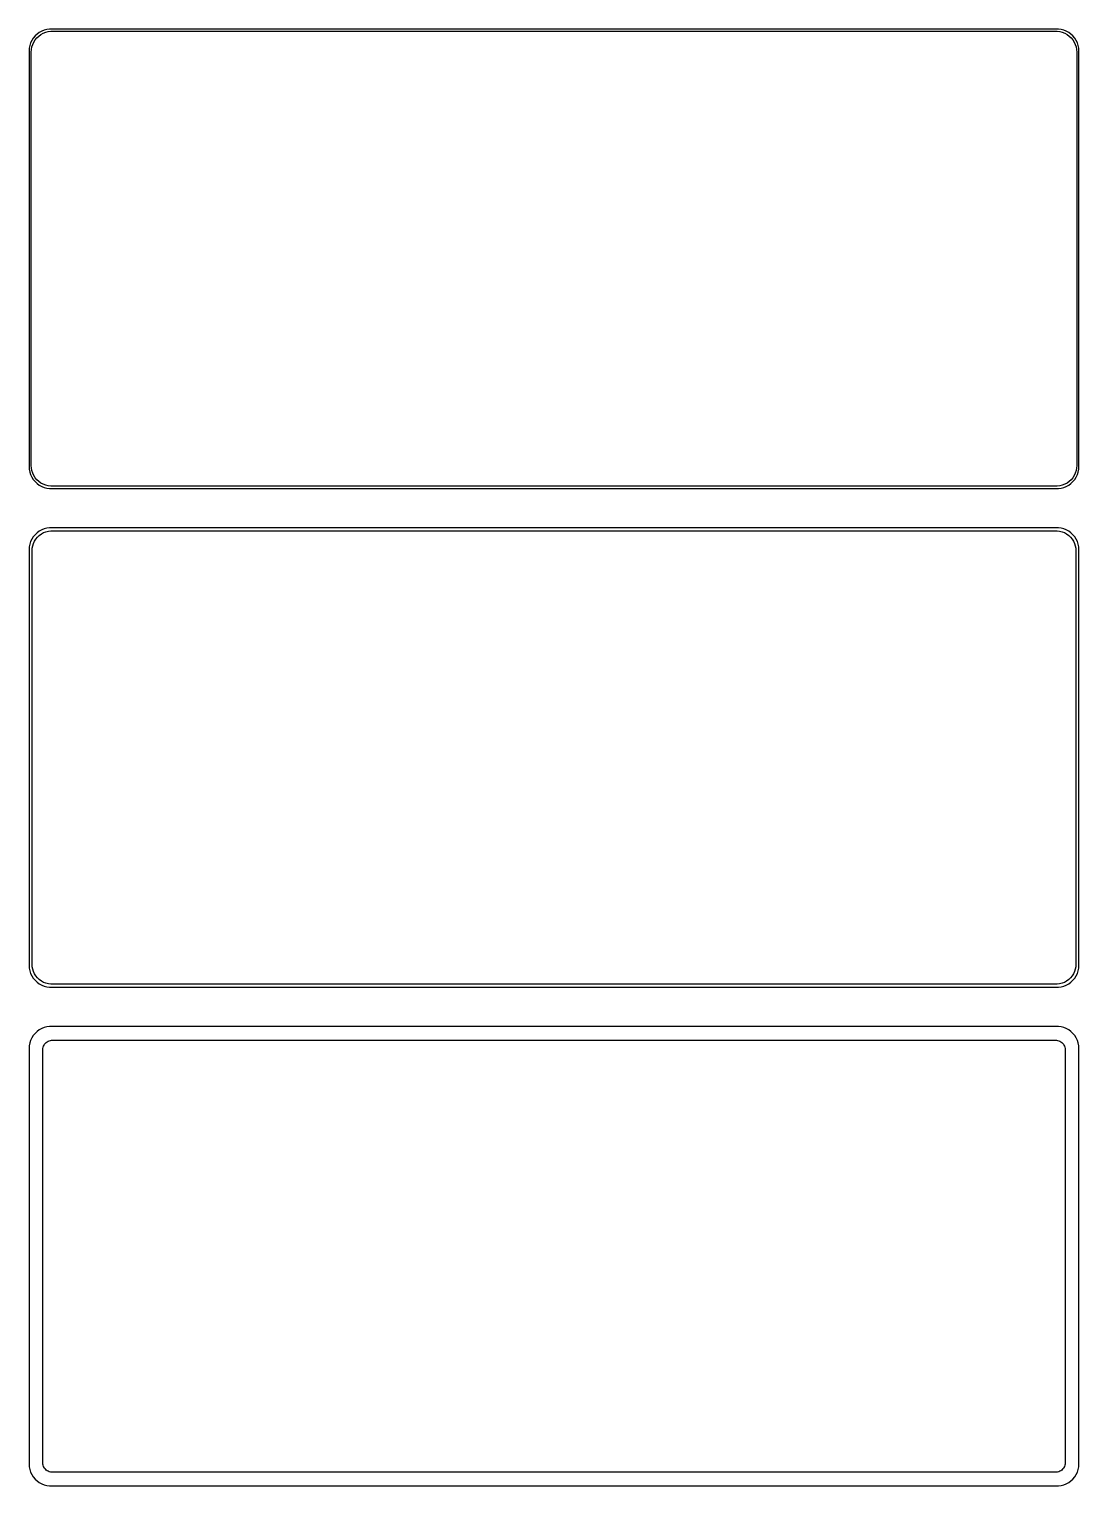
# Model space of a CAD drawing. Header units: metres. Extents: x -120 to 120, y 290 to 622.
import ezdxf

# ---------------------------------------------------------------- set-up
doc = ezdxf.new("R2010")
doc.units = ezdxf.units.M

msp = doc.modelspace()

# ---------------------------------------------------------------- linework, layer by layer
for p, q in [((-119.382, 619.909), (-119.649, 619.341)), ((-119.045, 620.439), (-119.382, 619.909)), ((-119.166, 618.999), (-118.912, 619.538)), ((-118.645, 620.923), (-119.045, 620.439)), ((-118.912, 619.538), (-118.593, 620.042)), ((-118.187, 621.353), (-118.645, 620.923)), ((-118.593, 620.042), (-118.213, 620.502)), ((-118.213, 620.502), (-117.778, 620.91)), ((-117.679, 621.722), (-118.187, 621.353)), ((-117.778, 620.91), (-117.295, 621.261)), ((-117.129, 622.024), (-117.679, 621.722)), ((-117.295, 621.261), (-116.772, 621.548)), ((-116.545, 622.255), (-117.129, 622.024)), ((-116.772, 621.548), (-116.218, 621.768)), ((-115.937, 622.411), (-116.545, 622.255)), ((-116.218, 621.768), (-115.64, 621.916)), ((-115.314, 622.49), (-115.937, 622.411)), ((-115.64, 621.916), (-115.048, 621.991)), ((115.314, 622.49), (-115.314, 622.49)), ((-115.048, 621.991), (115.048, 621.991)), ((115.048, 621.991), (115.64, 621.916)), ((115.937, 622.411), (115.314, 622.49)), ((115.64, 621.916), (116.218, 621.768)), ((116.545, 622.255), (115.937, 622.411)), ((116.218, 621.768), (116.772, 621.548)), ((117.129, 622.024), (116.545, 622.255)), ((116.772, 621.548), (117.295, 621.261)), ((117.679, 621.722), (117.129, 622.024)), ((117.295, 621.261), (117.778, 620.91)), ((118.187, 621.353), (117.679, 621.722)), ((117.778, 620.91), (118.213, 620.502)), ((118.645, 620.923), (118.187, 621.353)), ((118.213, 620.502), (118.593, 620.042)), ((118.593, 620.042), (118.912, 619.538)), ((119.045, 620.439), (118.645, 620.923)), ((118.912, 619.538), (119.166, 618.999)), ((119.382, 619.909), (119.045, 620.439)), ((119.649, 619.341), (119.382, 619.909)), ((-119.961, 618.127), (-120, 617.5)), ((-120, 617.5), (-120, 522.5)), ((-119.843, 618.743), (-119.961, 618.127)), ((-119.649, 619.341), (-119.843, 618.743)), ((-119.5, 617.25), (-119.463, 617.845)), ((-119.5, 522.75), (-119.5, 617.25)), ((-119.463, 617.845), (-119.351, 618.431)), ((-119.351, 618.431), (-119.166, 618.999)), ((119.166, 618.999), (119.351, 618.431)), ((119.351, 618.431), (119.463, 617.845)), ((119.463, 617.845), (119.5, 617.25)), ((119.5, 617.25), (119.5, 522.75)), ((119.843, 618.743), (119.649, 619.341)), ((119.961, 618.127), (119.843, 618.743)), ((120, 617.5), (119.961, 618.127)), ((120, 522.5), (120, 617.5)), ((-120, 522.5), (-119.961, 521.873)), ((-119.961, 521.873), (-119.843, 521.257)), ((-119.843, 521.257), (-119.649, 520.659)), ((-119.649, 520.659), (-119.382, 520.091)), ((-119.463, 522.155), (-119.5, 522.75)), ((-119.351, 521.569), (-119.463, 522.155)), ((-119.382, 520.091), (-119.045, 519.561)), ((-119.166, 521.001), (-119.351, 521.569)), ((-118.912, 520.462), (-119.166, 521.001)), ((-119.045, 519.561), (-118.645, 519.077)), ((-118.593, 519.958), (-118.912, 520.462)), ((-118.213, 519.498), (-118.593, 519.958)), ((-117.778, 519.09), (-118.213, 519.498)), ((118.213, 519.498), (117.778, 519.09)), ((118.593, 519.958), (118.213, 519.498)), ((118.912, 520.462), (118.593, 519.958)), ((118.645, 519.077), (119.045, 519.561)), ((119.166, 521.001), (118.912, 520.462)), ((119.045, 519.561), (119.382, 520.091)), ((119.351, 521.569), (119.166, 521.001)), ((119.463, 522.155), (119.351, 521.569)), ((119.382, 520.091), (119.649, 520.659)), ((119.5, 522.75), (119.463, 522.155)), ((119.649, 520.659), (119.843, 521.257)), ((119.843, 521.257), (119.961, 521.873)), ((119.961, 521.873), (120, 522.5)), ((-118.645, 519.077), (-118.187, 518.647)), ((-118.187, 518.647), (-117.679, 518.278)), ((-117.295, 518.739), (-117.778, 519.09)), ((-117.679, 518.278), (-117.129, 517.976)), ((-116.772, 518.452), (-117.295, 518.739)), ((-117.129, 517.976), (-116.545, 517.745)), ((-116.218, 518.232), (-116.772, 518.452)), ((-116.545, 517.745), (-115.937, 517.589)), ((-115.64, 518.084), (-116.218, 518.232)), ((-115.937, 517.589), (-115.314, 517.51)), ((-115.048, 518.009), (-115.64, 518.084)), ((-115.314, 517.51), (115.314, 517.51)), ((115.048, 518.009), (-115.048, 518.009)), ((115.64, 518.084), (115.048, 518.009)), ((115.314, 517.51), (115.937, 517.589)), ((116.218, 518.232), (115.64, 518.084)), ((115.937, 517.589), (116.545, 517.745)), ((116.772, 518.452), (116.218, 518.232)), ((116.545, 517.745), (117.129, 517.976)), ((117.295, 518.739), (116.772, 518.452)), ((117.129, 517.976), (117.679, 518.278)), ((117.778, 519.09), (117.295, 518.739)), ((117.679, 518.278), (118.187, 518.647)), ((118.187, 518.647), (118.645, 519.077)), ((-119.045, 506.439), (-119.382, 505.909)), ((-118.645, 506.923), (-119.045, 506.439)), ((-118.187, 507.353), (-118.645, 506.923)), ((-118.454, 505.941), (-118.088, 506.384)), ((-117.679, 507.722), (-118.187, 507.353)), ((-118.088, 506.384), (-117.668, 506.778)), ((-117.129, 508.024), (-117.679, 507.722)), ((-117.668, 506.778), (-117.203, 507.116)), ((-117.203, 507.116), (-116.699, 507.393)), ((-116.545, 508.255), (-117.129, 508.024)), ((-116.699, 507.393), (-116.165, 507.604)), ((-115.937, 508.411), (-116.545, 508.255)), ((-116.165, 507.604), (-115.608, 507.747)), ((-115.314, 508.49), (-115.937, 508.411)), ((-115.608, 507.747), (-115.037, 507.819)), ((115.314, 508.49), (-115.314, 508.49)), ((-115.037, 507.819), (115.037, 507.819)), ((115.037, 507.819), (115.608, 507.747)), ((115.937, 508.411), (115.314, 508.49)), ((115.608, 507.747), (116.165, 507.604)), ((116.545, 508.255), (115.937, 508.411)), ((116.165, 507.604), (116.699, 507.393)), ((117.129, 508.024), (116.545, 508.255)), ((116.699, 507.393), (117.203, 507.116)), ((117.679, 507.722), (117.129, 508.024)), ((117.203, 507.116), (117.668, 506.778)), ((117.668, 506.778), (118.088, 506.384)), ((118.187, 507.353), (117.679, 507.722)), ((118.088, 506.384), (118.454, 505.941)), ((118.645, 506.923), (118.187, 507.353)), ((119.045, 506.439), (118.645, 506.923)), ((119.382, 505.909), (119.045, 506.439)), ((-119.961, 504.127), (-120, 503.5)), ((-120, 503.5), (-120, 408.5)), ((-119.843, 504.743), (-119.961, 504.127)), ((-119.649, 505.341), (-119.843, 504.743)), ((-119.382, 505.909), (-119.649, 505.341)), ((-119.328, 503.25), (-119.292, 503.824)), ((-119.328, 408.75), (-119.328, 503.25)), ((-119.292, 503.824), (-119.185, 504.389)), ((-119.185, 504.389), (-119.007, 504.935)), ((-119.007, 504.935), (-118.762, 505.456)), ((-118.762, 505.456), (-118.454, 505.941)), ((118.454, 505.941), (118.762, 505.456)), ((118.762, 505.456), (119.007, 504.935)), ((119.007, 504.935), (119.185, 504.389)), ((119.185, 504.389), (119.292, 503.824)), ((119.292, 503.824), (119.328, 503.25)), ((119.328, 503.25), (119.328, 408.75)), ((119.649, 505.341), (119.382, 505.909)), ((119.843, 504.743), (119.649, 505.341)), ((119.961, 504.127), (119.843, 504.743)), ((120, 503.5), (119.961, 504.127)), ((120, 408.5), (120, 503.5)), ((-120, 408.5), (-119.961, 407.873)), ((-119.961, 407.873), (-119.843, 407.257)), ((-119.843, 407.257), (-119.649, 406.659)), ((-119.649, 406.659), (-119.382, 406.091)), ((-119.292, 408.176), (-119.328, 408.75)), ((-119.185, 407.611), (-119.292, 408.176)), ((-119.007, 407.065), (-119.185, 407.611)), ((-118.762, 406.544), (-119.007, 407.065)), ((-118.454, 406.059), (-118.762, 406.544)), ((118.762, 406.544), (118.454, 406.059)), ((119.007, 407.065), (118.762, 406.544)), ((119.185, 407.611), (119.007, 407.065)), ((119.292, 408.176), (119.185, 407.611)), ((119.328, 408.75), (119.292, 408.176)), ((119.382, 406.091), (119.649, 406.659)), ((119.649, 406.659), (119.843, 407.257)), ((119.843, 407.257), (119.961, 407.873)), ((119.961, 407.873), (120, 408.5)), ((-119.382, 406.091), (-119.045, 405.561)), ((-119.045, 405.561), (-118.645, 405.077)), ((-118.645, 405.077), (-118.187, 404.647)), ((-118.088, 405.616), (-118.454, 406.059)), ((-118.187, 404.647), (-117.679, 404.278)), ((-117.668, 405.222), (-118.088, 405.616)), ((-117.679, 404.278), (-117.129, 403.976)), ((-117.203, 404.884), (-117.668, 405.222)), ((-116.699, 404.607), (-117.203, 404.884)), ((-117.129, 403.976), (-116.545, 403.745)), ((-116.165, 404.396), (-116.699, 404.607)), ((-116.545, 403.745), (-115.937, 403.589)), ((-115.608, 404.253), (-116.165, 404.396)), ((-115.937, 403.589), (-115.314, 403.51)), ((-115.037, 404.181), (-115.608, 404.253)), ((-115.314, 403.51), (115.314, 403.51)), ((115.037, 404.181), (-115.037, 404.181)), ((115.608, 404.253), (115.037, 404.181)), ((115.314, 403.51), (115.937, 403.589)), ((116.165, 404.396), (115.608, 404.253)), ((115.937, 403.589), (116.545, 403.745)), ((116.699, 404.607), (116.165, 404.396)), ((116.545, 403.745), (117.129, 403.976)), ((117.203, 404.884), (116.699, 404.607)), ((117.129, 403.976), (117.679, 404.278)), ((117.668, 405.222), (117.203, 404.884)), ((118.088, 405.616), (117.668, 405.222)), ((117.679, 404.278), (118.187, 404.647)), ((118.454, 406.059), (118.088, 405.616)), ((118.187, 404.647), (118.645, 405.077)), ((118.645, 405.077), (119.045, 405.561)), ((119.045, 405.561), (119.382, 406.091)), ((-118.645, 392.923), (-119.045, 392.439)), ((-118.187, 393.353), (-118.645, 392.923)), ((-117.679, 393.722), (-118.187, 393.353)), ((-117.129, 394.024), (-117.679, 393.722)), ((-116.545, 394.255), (-117.129, 394.024)), ((-115.937, 394.411), (-116.545, 394.255)), ((-115.314, 394.49), (-115.937, 394.411)), ((115.314, 394.49), (-115.314, 394.49)), ((115.937, 394.411), (115.314, 394.49)), ((116.545, 394.255), (115.937, 394.411)), ((117.129, 394.024), (116.545, 394.255)), ((117.679, 393.722), (117.129, 394.024)), ((118.187, 393.353), (117.679, 393.722)), ((118.645, 392.923), (118.187, 393.353)), ((119.045, 392.439), (118.645, 392.923)), ((-119.961, 390.127), (-120, 389.5)), ((-119.843, 390.743), (-119.961, 390.127)), ((-119.649, 391.341), (-119.843, 390.743)), ((-119.382, 391.909), (-119.649, 391.341)), ((-119.045, 392.439), (-119.382, 391.909)), ((-116.843, 389.514), (-116.793, 389.775)), ((-116.793, 389.775), (-116.711, 390.027)), ((-116.711, 390.027), (-116.599, 390.266)), ((-116.599, 390.266), (-116.457, 390.49)), ((-116.457, 390.49), (-116.288, 390.694)), ((-116.288, 390.694), (-116.095, 390.875)), ((-116.095, 390.875), (-115.88, 391.031)), ((-115.88, 391.031), (-115.648, 391.159)), ((-115.648, 391.159), (-115.402, 391.256)), ((-115.402, 391.256), (-115.145, 391.322)), ((-115.145, 391.322), (-114.882, 391.355)), ((-114.882, 391.355), (114.882, 391.355)), ((114.882, 391.355), (115.145, 391.322)), ((115.145, 391.322), (115.402, 391.256)), ((115.402, 391.256), (115.648, 391.159)), ((115.648, 391.159), (115.88, 391.031)), ((115.88, 391.031), (116.095, 390.875)), ((116.095, 390.875), (116.288, 390.694)), ((116.288, 390.694), (116.457, 390.49)), ((116.457, 390.49), (116.599, 390.266)), ((116.599, 390.266), (116.711, 390.027)), ((116.711, 390.027), (116.793, 389.775)), ((116.793, 389.775), (116.843, 389.514)), ((119.382, 391.909), (119.045, 392.439)), ((119.649, 391.341), (119.382, 391.909)), ((119.843, 390.743), (119.649, 391.341)), ((119.961, 390.127), (119.843, 390.743)), ((120, 389.5), (119.961, 390.127)), ((-120, 389.5), (-120, 294.5)), ((-116.86, 389.25), (-116.843, 389.514)), ((-116.86, 294.75), (-116.86, 389.25)), ((116.843, 389.514), (116.86, 389.25)), ((116.86, 389.25), (116.86, 294.75)), ((120, 294.5), (120, 389.5)), ((-120, 294.5), (-119.961, 293.873)), ((-119.961, 293.873), (-119.843, 293.257)), ((-119.843, 293.257), (-119.649, 292.659)), ((-116.843, 294.486), (-116.86, 294.75)), ((-116.793, 294.225), (-116.843, 294.486)), ((-116.711, 293.973), (-116.793, 294.225)), ((-116.599, 293.734), (-116.711, 293.973)), ((-116.457, 293.51), (-116.599, 293.734)), ((-116.288, 293.306), (-116.457, 293.51)), ((-116.095, 293.125), (-116.288, 293.306)), ((-115.88, 292.969), (-116.095, 293.125)), ((116.095, 293.125), (115.88, 292.969)), ((116.288, 293.306), (116.095, 293.125)), ((116.457, 293.51), (116.288, 293.306)), ((116.599, 293.734), (116.457, 293.51)), ((116.711, 293.973), (116.599, 293.734)), ((116.793, 294.225), (116.711, 293.973)), ((116.843, 294.486), (116.793, 294.225)), ((116.86, 294.75), (116.843, 294.486)), ((119.649, 292.659), (119.843, 293.257)), ((119.843, 293.257), (119.961, 293.873)), ((119.961, 293.873), (120, 294.5)), ((-119.649, 292.659), (-119.382, 292.091)), ((-119.382, 292.091), (-119.045, 291.561)), ((-119.045, 291.561), (-118.645, 291.077)), ((-118.645, 291.077), (-118.187, 290.647)), ((-118.187, 290.647), (-117.679, 290.278)), ((-117.679, 290.278), (-117.129, 289.976)), ((-117.129, 289.976), (-116.545, 289.745)), ((-116.545, 289.745), (-115.937, 289.589)), ((-115.648, 292.841), (-115.88, 292.969)), ((-115.402, 292.744), (-115.648, 292.841)), ((-115.145, 292.678), (-115.402, 292.744)), ((-114.882, 292.645), (-115.145, 292.678)), ((114.882, 292.645), (-114.882, 292.645)), ((115.145, 292.678), (114.882, 292.645)), ((115.402, 292.744), (115.145, 292.678)), ((115.648, 292.841), (115.402, 292.744)), ((115.88, 292.969), (115.648, 292.841)), ((115.937, 289.589), (116.545, 289.745)), ((116.545, 289.745), (117.129, 289.976)), ((117.129, 289.976), (117.679, 290.278)), ((117.679, 290.278), (118.187, 290.647)), ((118.187, 290.647), (118.645, 291.077)), ((118.645, 291.077), (119.045, 291.561)), ((119.045, 291.561), (119.382, 292.091)), ((119.382, 292.091), (119.649, 292.659)), ((-115.937, 289.589), (-115.314, 289.51)), ((-115.314, 289.51), (115.314, 289.51)), ((115.314, 289.51), (115.937, 289.589))]:
    msp.add_line(p, q)

doc.saveas('drawing.dxf')
